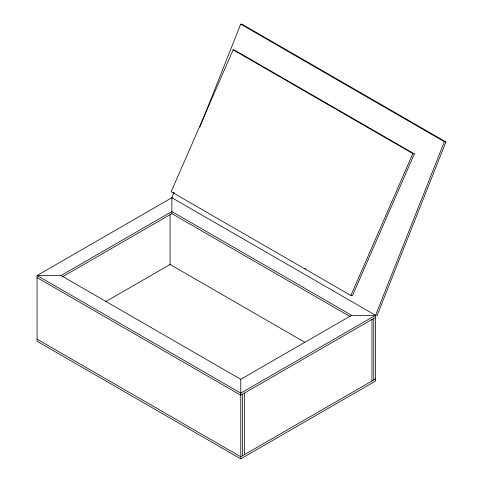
<?xml version="1.0" encoding="UTF-8"?>
<svg xmlns="http://www.w3.org/2000/svg" width="483" height="483" viewBox="0 0 483 483"><rect width="100%" height="100%" fill="white"/><g stroke="black" fill="none" stroke-linecap="round" stroke-linejoin="round"><path stroke-width="0.72" d="M173.814 192.814L171.87 197.716L171.87 213.625L350.29 316.631M199.896 127.029L240.691 24.15L242.237 24.319L445.924 141.917L377.102 315.477L351.594 315.308L171.87 211.548L61.045 275.533L37.076 275.533L37.076 341.252L240.763 458.85L375.557 381.027L375.557 315.308L444.378 141.748L445.924 141.917M233.144 49.84L171.169 191.715L350.893 295.481L352.379 295.777L414.354 153.902L234.635 50.141L233.144 49.84L412.868 153.6L414.354 153.902M350.893 295.481L412.868 153.6M62.343 276.856L171.87 213.625M105.62 301.682L170.076 264.467L170.076 214.162M61.045 275.533L240.763 379.3L351.594 315.308M375.557 317.385L240.763 395.209L37.076 277.61M375.557 378.956L240.763 456.773L37.076 339.175M240.691 24.15L444.378 141.748M173.312 192.397L174.617 193.152M304.67 268.234L305.981 268.989M169.581 264.183L304.719 342.205M373.764 318.424L373.764 379.988M371.964 319.462L371.964 381.027M244.362 393.132L244.362 454.702M242.563 394.17L242.563 455.735M240.763 379.3L240.763 458.85M171.87 197.716L37.076 275.533L240.763 393.132L375.557 315.308L171.87 197.716"/></g></svg>
